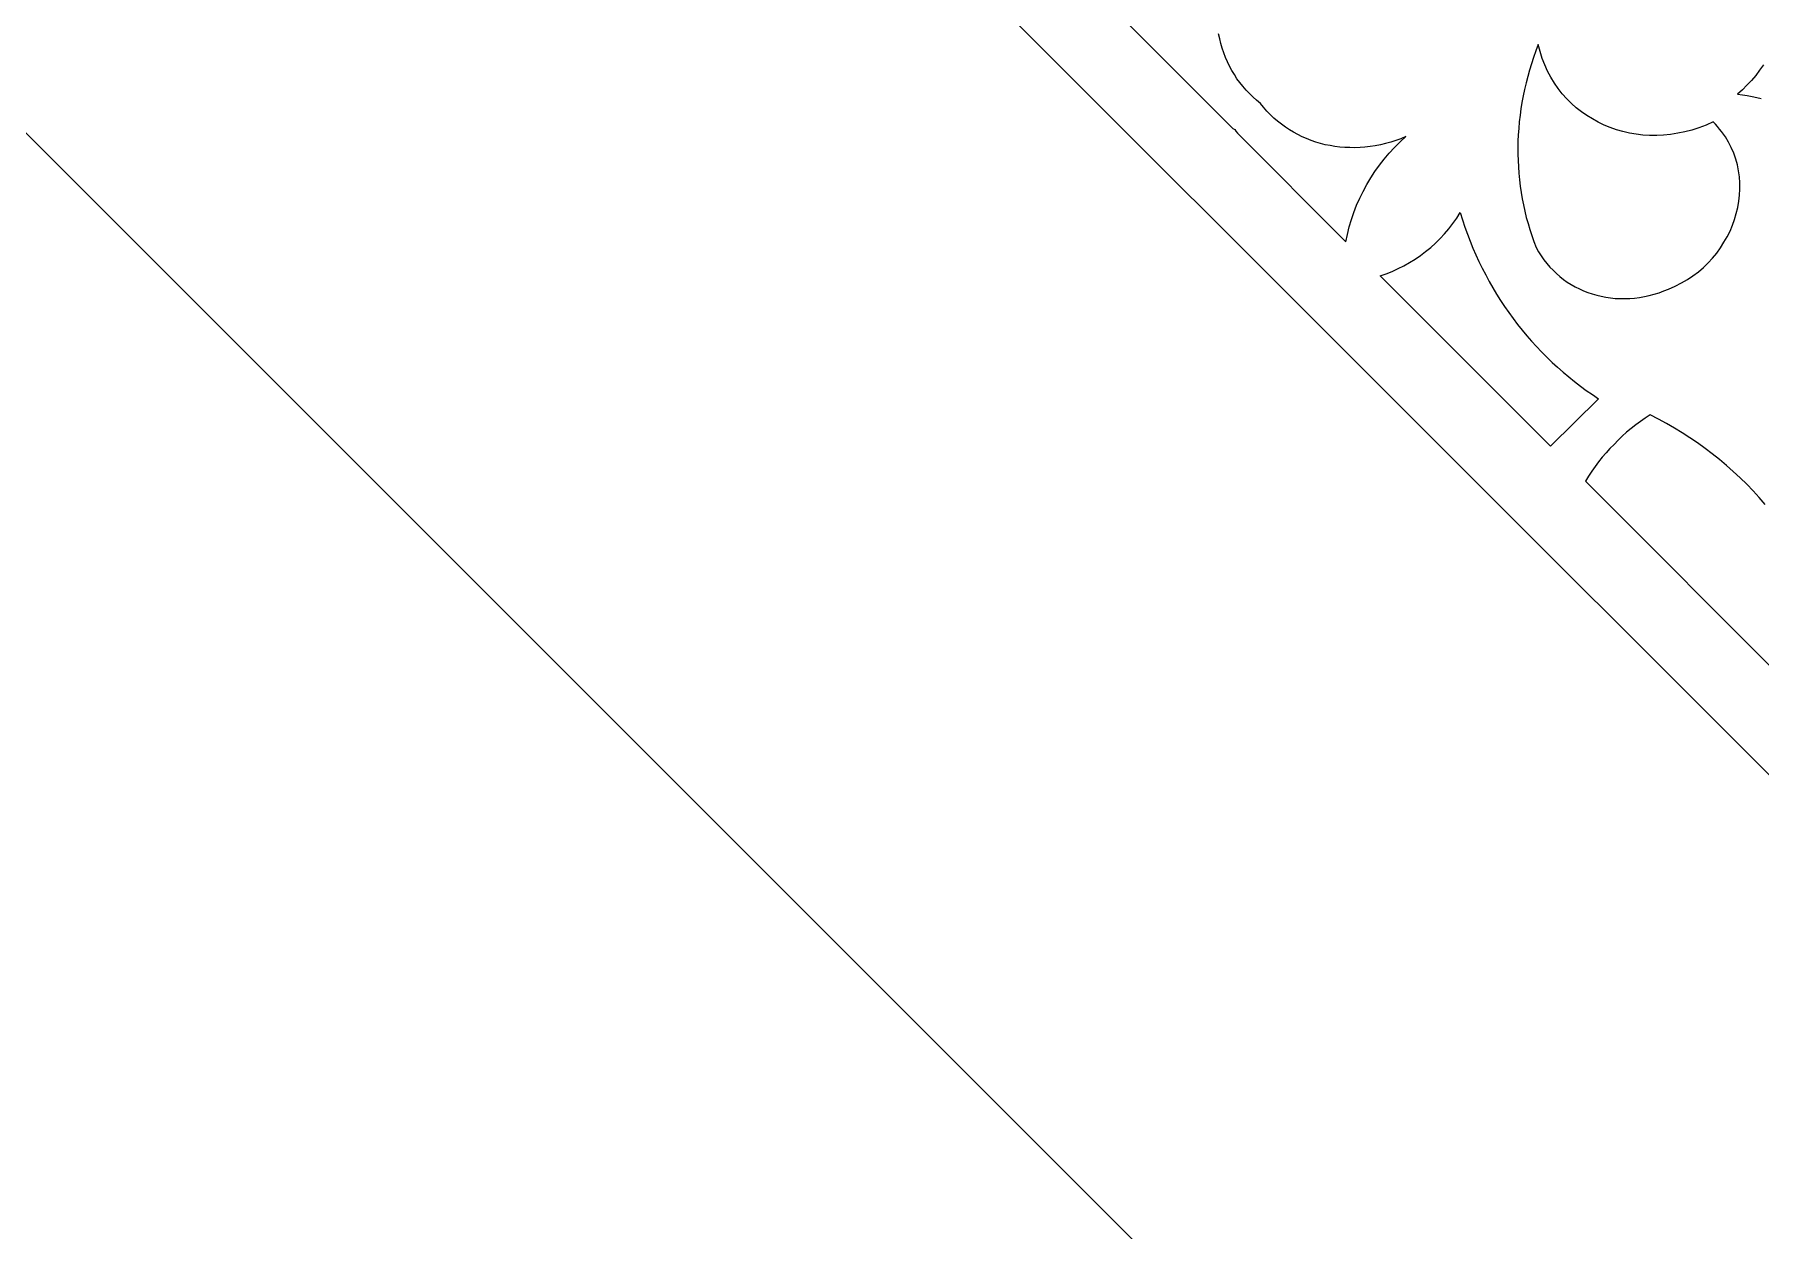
# Model space of a CAD drawing. Extents: x -3069 to -2029, y 258 to 1298.
# Drawn here: x -2924.1 to -2813.2, y 347.3 to 424.1 of the extents above; entities that cross this region are included whole.
import ezdxf

# ---------------------------------------------------------------- set-up
doc = ezdxf.new("R2010")
doc.units = 0
doc.layers.add('LAYER_1', color=18, linetype='CONTINUOUS')
doc.layers.add('LAYER_2', color=174, linetype='CONTINUOUS')

msp = doc.modelspace()

# ---------------------------------------------------------------- linework, layer by layer
at = {"layer": 'LAYER_1'}
for points in [[(-2333.8, 257.75), (-2029.19, 562.36), (-2029.19, 993.14), (-2333.8, 1297.75), (-2764.58, 1297.75), (-3069.19, 993.14), (-3069.19, 562.36), (-2764.58, 257.75)], [(-2819.13, 407.78), (-2818.71, 407.96), (-2818.31, 408.17), (-2817.93, 408.39), (-2817.57, 408.63), (-2817.22, 408.89), (-2816.9, 409.17), (-2816.59, 409.46), (-2816.31, 409.77), (-2816.04, 410.09), (-2815.8, 410.43), (-2815.58, 410.78), (-2815.38, 411.13), (-2815.19, 411.5), (-2815.04, 411.87), (-2814.9, 412.25), (-2814.79, 412.64), (-2814.69, 413.02), (-2814.63, 413.42), (-2814.58, 413.81), (-2814.56, 414.2), (-2814.56, 414.6), (-2814.59, 414.99), (-2814.64, 415.37), (-2814.72, 415.76), (-2814.82, 416.13), (-2814.95, 416.5), (-2815.11, 416.87), (-2815.29, 417.22), (-2815.49, 417.56), (-2815.73, 417.89), (-2815.86, 418.05), (-2815.99, 418.21), (-2816.13, 418.36), (-2816.28, 418.51), (-2816.73, 418.31), (-2817.19, 418.14), (-2817.64, 417.99), (-2818.1, 417.87), (-2818.55, 417.78), (-2819.01, 417.71), (-2819.46, 417.66), (-2819.9, 417.64), (-2820.35, 417.65), (-2820.79, 417.67), (-2821.22, 417.73), (-2821.65, 417.8), (-2822.07, 417.89), (-2822.48, 418.01), (-2822.88, 418.15), (-2823.28, 418.31), (-2823.66, 418.49), (-2824.03, 418.7), (-2824.39, 418.92), (-2824.73, 419.16), (-2825.06, 419.42), (-2825.37, 419.7), (-2825.67, 420), (-2825.96, 420.32), (-2826.22, 420.66), (-2826.47, 421.01), (-2826.69, 421.38), (-2826.9, 421.77), (-2827.08, 422.17), (-2827.25, 422.59), (-2827.39, 423.03), (-2827.51, 423.48), (-2827.66, 423.07), (-2827.81, 422.66), (-2827.94, 422.25), (-2828.07, 421.84), (-2828.18, 421.43), (-2828.29, 421.02), (-2828.38, 420.6), (-2828.47, 420.19), (-2828.55, 419.77), (-2828.62, 419.35), (-2828.67, 418.94), (-2828.72, 418.52), (-2828.76, 418.1), (-2828.79, 417.69), (-2828.81, 417.27), (-2828.81, 416.86), (-2828.81, 416.44), (-2828.8, 416.03), (-2828.78, 415.62), (-2828.75, 415.21), (-2828.71, 414.8), (-2828.66, 414.39), (-2828.6, 413.98), (-2828.54, 413.58), (-2828.46, 413.18), (-2828.37, 412.78), (-2828.27, 412.38), (-2828.16, 411.99), (-2828.04, 411.6), (-2827.92, 411.21), (-2827.78, 410.83), (-2827.63, 410.45), (-2827.48, 410.17), (-2827.32, 409.91), (-2827.14, 409.66), (-2826.96, 409.42), (-2826.76, 409.19), (-2826.55, 408.98), (-2826.34, 408.77), (-2826.11, 408.58), (-2825.88, 408.39), (-2825.64, 408.22), (-2825.39, 408.06), (-2825.13, 407.92), (-2824.86, 407.79), (-2824.59, 407.66), (-2824.32, 407.56), (-2824.04, 407.46), (-2823.75, 407.38), (-2823.46, 407.31), (-2823.16, 407.25), (-2822.86, 407.21), (-2822.56, 407.18), (-2822.25, 407.16), (-2821.94, 407.16), (-2821.63, 407.17), (-2821.32, 407.2), (-2821.01, 407.24), (-2820.69, 407.29), (-2820.38, 407.36), (-2820.07, 407.45), (-2819.75, 407.54), (-2819.44, 407.66)], [(-2837.66, 408.63), (-2837.27, 408.76), (-2836.88, 408.91), (-2836.5, 409.09), (-2836.13, 409.27), (-2835.77, 409.48), (-2835.41, 409.7), (-2835.07, 409.93), (-2834.74, 410.18), (-2834.41, 410.45), (-2834.1, 410.73), (-2833.8, 411.02), (-2833.52, 411.33), (-2833.24, 411.65), (-2832.99, 411.99), (-2832.74, 412.33), (-2832.51, 412.69), (-2832.37, 412.22), (-2832.22, 411.76), (-2832.05, 411.31), (-2831.88, 410.86), (-2831.7, 410.41), (-2831.51, 409.97), (-2831.31, 409.54), (-2831.1, 409.11), (-2830.88, 408.69), (-2830.66, 408.27), (-2830.42, 407.86), (-2830.18, 407.45), (-2829.93, 407.05), (-2829.67, 406.66), (-2829.4, 406.27), (-2829.12, 405.89), (-2828.84, 405.51), (-2828.54, 405.14), (-2828.24, 404.78), (-2827.93, 404.43), (-2827.61, 404.08), (-2827.29, 403.74), (-2826.96, 403.4), (-2826.62, 403.07), (-2826.27, 402.75), (-2825.91, 402.44), (-2825.55, 402.14), (-2825.18, 401.84), (-2824.8, 401.55), (-2824.42, 401.27), (-2824.03, 401), (-2823.63, 400.73), (-2826.72, 397.69)]]:
    msp.add_lwpolyline(points, close=True, dxfattribs=at)
for points in [[(-2854.2, 425.17), (-2847.23, 418.2), (-2847.11, 418.09), (-2846.99, 418.03), (-2846.93, 417.91), (-2846.82, 417.78), (-2839.85, 410.81), (-2839.76, 411.29), (-2839.64, 411.77), (-2839.5, 412.24), (-2839.34, 412.7), (-2839.17, 413.16), (-2838.97, 413.61), (-2838.75, 414.05), (-2838.52, 414.49), (-2838.26, 414.91), (-2837.99, 415.32), (-2837.7, 415.73), (-2837.4, 416.12), (-2837.07, 416.5), (-2836.73, 416.87), (-2836.37, 417.23), (-2836, 417.57), (-2836.33, 417.43), (-2836.65, 417.32), (-2836.98, 417.21), (-2837.31, 417.12), (-2837.64, 417.04), (-2837.97, 416.98), (-2838.3, 416.93), (-2838.63, 416.89), (-2838.95, 416.87), (-2839.28, 416.85), (-2839.6, 416.86), (-2839.92, 416.87), (-2840.24, 416.9), (-2840.56, 416.94), (-2840.87, 416.99), (-2841.18, 417.05), (-2841.49, 417.13), (-2841.79, 417.22), (-2842.09, 417.32), (-2842.38, 417.44), (-2842.66, 417.56), (-2842.94, 417.7), (-2843.22, 417.85), (-2843.48, 418.01), (-2843.74, 418.18), (-2844, 418.36), (-2844.24, 418.56), (-2844.48, 418.76), (-2844.71, 418.98), (-2844.93, 419.21), (-2845.14, 419.45), (-2845.34, 419.7), (-2845.59, 419.9), (-2845.82, 420.11), (-2846.05, 420.33), (-2846.27, 420.56), (-2846.47, 420.8), (-2846.67, 421.04), (-2846.85, 421.29), (-2847.02, 421.55), (-2847.18, 421.82), (-2847.33, 422.09), (-2847.46, 422.37), (-2847.59, 422.66), (-2847.7, 422.95), (-2847.8, 423.24), (-2847.89, 423.54), (-2847.96, 423.85), (-2848.03, 424.16)], [(-2813.05, 422.17), (-2813.29, 421.83), (-2813.54, 421.5), (-2813.81, 421.18), (-2814.1, 420.87), (-2814.39, 420.57), (-2814.71, 420.29), (-2814.39, 420.25), (-2814.08, 420.21), (-2813.77, 420.15), (-2813.47, 420.09), (-2813.18, 420.01)], [(-2812.93, 393.94), (-2813.31, 394.38), (-2813.71, 394.82), (-2814.12, 395.24), (-2814.54, 395.65), (-2814.98, 396.05), (-2815.42, 396.44), (-2815.87, 396.82), (-2816.33, 397.19), (-2816.79, 397.54), (-2817.27, 397.89), (-2817.76, 398.22), (-2818.26, 398.54), (-2818.76, 398.85), (-2819.27, 399.14), (-2819.79, 399.43), (-2820.32, 399.7), (-2820.64, 399.49), (-2820.94, 399.27), (-2821.24, 399.05), (-2821.54, 398.82), (-2821.83, 398.58), (-2822.11, 398.33), (-2822.38, 398.07), (-2822.64, 397.8), (-2822.9, 397.53), (-2823.15, 397.25), (-2823.39, 396.97), (-2823.63, 396.67), (-2823.85, 396.37), (-2824.07, 396.07), (-2824.27, 395.75), (-2824.47, 395.44), (-2811.34, 382.29)]]:
    msp.add_lwpolyline(points, dxfattribs=at)
at = {"layer": 'LAYER_2'}
msp.add_lwpolyline([(-2354.51, 307.75), (-2079.19, 583.07), (-2079.19, 972.43), (-2354.51, 1247.75), (-2743.87, 1247.75), (-3019.19, 972.43), (-3019.19, 583.07), (-2743.87, 307.75)], close=True, dxfattribs=at)

doc.saveas('drawing.dxf')
